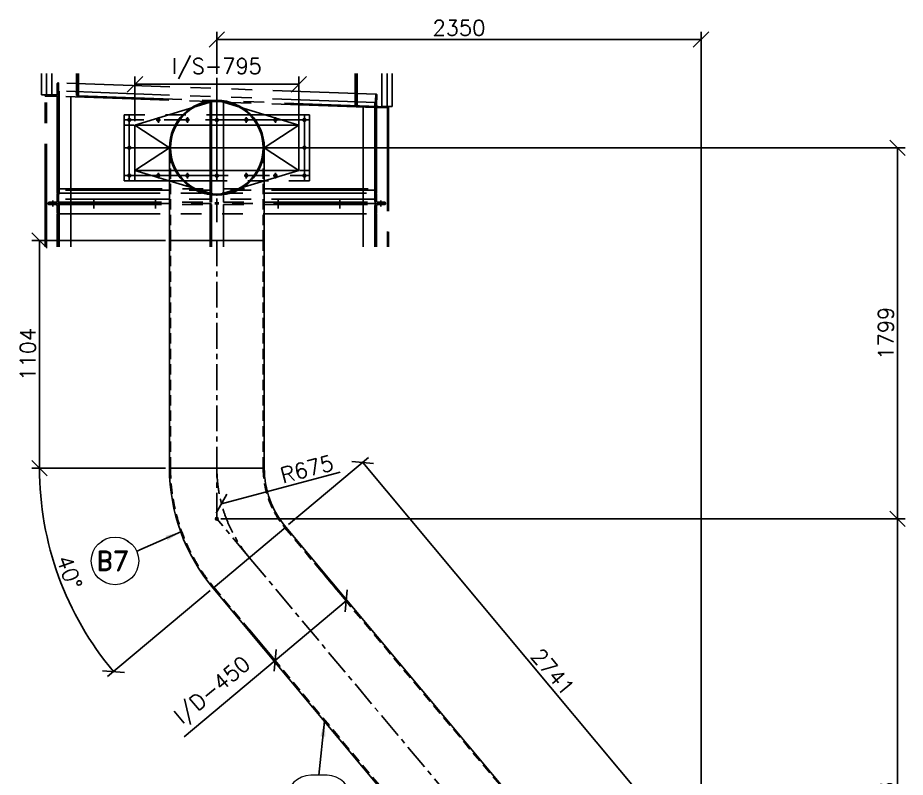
# Model space of a CAD drawing. Header units: inches. Extents: x 0 to 157513, y -28488 to 35640.
# Drawn here: x 66218 to 74833, y 7420 to 14788 of the extents above; entities that cross this region are included whole.
import ezdxf

# ---------------------------------------------------------------- set-up
doc = ezdxf.new("R2010")
doc.units = ezdxf.units.IN
doc.header["$LTSCALE"] = 400
doc.header["$MEASUREMENT"] = 0
for name, pattern in [('CENTER', [2, 1.25, -0.25, 0.25, -0.25]), ('DASHED2', [0.375, 0.25, -0.125]), ('HIDDEN2', [4.7625, 3.175, -1.5875]), ('PHANTOM', [2.5, 1.25, -0.25, 0.25, -0.25, 0.25, -0.25])]:
    doc.linetypes.add(name, pattern=pattern)
for name, color, linetype in [('BF', 8, 'PHANTOM'), ('cen', 1, 'CENTER'), ('DWG', 7, 'Continuous'), ('hid', 3, 'HIDDEN2')]:
    doc.layers.add(name, color=color, linetype=linetype)
doc.layers.add('bordertext', color=1, linetype='Continuous', lineweight=20)
doc.styles.add('RD', font='ROMAND.SHX')
doc.styles.add('ROMANS', font='romans')
doc.dimstyles.new('SAM2 60 SC', dxfattribs={"dimscale": 60, "dimtxt": 2.5, "dimasz": 2.5, "dimexe": 1.25, "dimexo": 0.625, "dimtad": 1, "dimtoh": 1, "dimdec": 0, "dimdsep": 46, "dimtxsty": 'ROMANS', "dimblk": 'OBLIQUE', "dimcen": 2.5, "dimclrd": 1, "dimclre": 1, "dimclrt": 256, "dimadec": 0, "dimazin": 2, "dimtfac": 1, "dimtdec": 0, "dimtofl": 0, "dimtmove": 0, "dimatfit": 3, "dimfxl": 1, "dimtolj": 1, "dimtzin": 0, "dimarcsym": 1})

# ---------------------------------------------------------------- blocks, each defined once
blk = doc.blocks.new('bfsv611bf4cut')
at = {"layer": 'BF'}
for p, q in [((115708.4, 76960.2, 23.4), (115708.4, 77063.7, 23.4)), ((115733.4, 76960.2, 23.4), (115733.4, 77063.7, 23.4)), ((115758.4, 76960.2, 23.4), (115758.4, 77063.7, 23.4)), ((115878.4, 76957.2, 23.4), (115878.4, 77063.7, 23.4)), ((115883.4, 76957.2, 23.4), (115883.4, 77063.7, 23.4)), ((115888.4, 76957.2, 23.4), (115888.4, 77063.7, 23.4)), ((117231.4, 76909.2, 23.4), (117231.4, 77063.7, 23.4)), ((117236.4, 76909.2, 23.4), (117236.4, 77063.7, 23.4)), ((117241.4, 76909.2, 23.4), (117241.4, 77063.7, 23.4)), ((117361.4, 76904.2, 23.4), (117361.4, 77063.7, 23.4)), ((117386.4, 76904.2, 23.4), (117386.4, 77063.7, 23.4)), ((117411.4, 76904.2, 23.4), (117411.4, 77063.7, 23.4)), ((116559.9, 77043.7, 23.4), (116559.9, 76223.7, 23.4)), ((115785.4, 76966.2, 23.4), (115785.4, 77014.2, 23.4)), ((115790.4, 77019.2, 23.4), (115791.4, 77019.2, 23.4)), ((117330.7, 76964.3, 23.4), (115791.4, 77019.2, 23.4)), ((115791.4, 76954.2, 23.4), (115791.4, 77019.2, 23.4)), ((117329.3, 76924.4, 23.4), (115791.4, 76979.2, 23.4)), ((115793.9, 76979.1, 23.4), (115793.9, 76444.2, 23.4)), ((115708.4, 76960.2, 23.4), (115758.4, 76960.2, 23.4)), ((115726.4, 76960.2, 23.4), (115779.4, 76960.2, 23.4)), ((115726.4, 76954.2, 23.4), (115726.4, 76960.2, 23.4)), ((115726.4, 76223.7, 23.4), (115726.4, 76954.2, 23.4)), ((115726.4, 76954.2, 23.4), (115791.4, 76954.2, 23.4)), ((115732.4, 76223.7, 23.4), (115732.4, 76950.3, 23.4)), ((115785.4, 76954.2, 23.4), (115785.4, 76484.2, 23.4)), ((117325.9, 76899.5, 23.4), (115789.2, 76954.2, 23.4)), ((117388.6, 76903.3, 23.4), (115791.4, 76960.2, 23.4)), ((115791.4, 76954.2, 23.4), (115791.4, 76434.2, 23.4)), ((115850.4, 76952.1, 23.4), (115850.4, 76484.2, 23.4)), ((115888.4, 76957.2, 23.4), (115878.4, 76957.2, 23.4)), ((117328.5, 76899.4, 23.4), (117330.7, 76964.4, 23.4)), ((117331.7, 76964.3, 23.4), (117330.7, 76964.4, 23.4)), ((117334.9, 76911.2, 23.4), (117336.6, 76959.3, 23.4)), ((117241.4, 76909.2, 23.4), (117231.4, 76909.2, 23.4)), ((117269.4, 76901.5, 23.4), (117269.4, 76484.2, 23.4)), ((117325.9, 76924.5, 23.4), (117325.9, 76444.2, 23.4)), ((117328.4, 76899.4, 23.4), (117328.4, 76434.2, 23.4)), ((117393.4, 76897.1, 23.4), (117328.5, 76899.4, 23.4)), ((117334.4, 76899.2, 23.4), (117334.4, 76484.2, 23.4)), ((117411.4, 76904.2, 23.4), (117361.4, 76904.2, 23.4)), ((117387.4, 76897.4, 23.4), (117387.4, 76223.7, 23.4)), ((117393.5, 76898.1, 23.4), (117393.4, 76897.1, 23.4)), ((117393.4, 76897.1, 23.4), (117393.4, 76223.7, 23.4)), ((115785.4, 76777.2, 23.4), (115785.4, 76852.2, 23.4)), ((115785.4, 76777.2, 23.4), (115785.4, 76852.2, 23.4)), ((117009.9, 76864.2, 23.4), (116109.9, 76864.2, 23.4)), ((116109.9, 76864.2, 23.4), (116109.9, 76544.2, 23.4)), ((116134.9, 76859.2, 23.4), (116134.9, 76549.2, 23.4)), ((116275.9, 76825.6, 23.4), (116275.9, 76852.8, 23.4)), ((116416.9, 76825.6, 23.4), (116416.9, 76852.8, 23.4)), ((116559.9, 76825.6, 23.4), (116559.9, 76852.8, 23.4)), ((116702.9, 76825.6, 23.4), (116702.9, 76852.8, 23.4)), ((116843.9, 76825.6, 23.4), (116843.9, 76852.8, 23.4)), ((116957.4, 76594.2, 23.4), (116957.4, 76864.2, 23.4)), ((116984.9, 76549.2, 23.4), (116984.9, 76859.2, 23.4)), ((117009.9, 76864.2, 23.4), (117009.9, 76544.2, 23.4)), ((116957.4, 76814.2, 23.4), (116109.9, 76814.2, 23.4)), ((117004.9, 76839.2, 23.4), (116114.9, 76839.2, 23.4)), ((116162.4, 76544.2, 23.4), (116162.4, 76814.2, 23.4)), ((116109.9, 76704.2, 23.4), (117009.9, 76704.2, 23.4)), ((116162.4, 76594.2, 23.4), (117009.9, 76594.2, 23.4)), ((116114.9, 76569.2, 23.4), (117004.9, 76569.2, 23.4)), ((116275.9, 76582.8, 23.4), (116275.9, 76555.6, 23.4)), ((116416.9, 76582.8, 23.4), (116416.9, 76555.6, 23.4)), ((116559.9, 76582.8, 23.4), (116559.9, 76555.6, 23.4)), ((116702.9, 76582.8, 23.4), (116702.9, 76555.6, 23.4)), ((116843.9, 76582.8, 23.4), (116843.9, 76555.6, 23.4)), ((115793.9, 76504.2, 23.4), (117325.9, 76504.2, 23.4)), ((116109.9, 76544.2, 23.4), (117009.9, 76544.2, 23.4)), ((115785.4, 76484.2, 23.4), (117334.4, 76484.2, 23.4)), ((115785.4, 76479.2, 23.4), (115785.4, 76446.2, 23.4)), ((115791.4, 76484.2, 23.4), (115790.4, 76484.2, 23.4)), ((115791.4, 76484.2, 23.4), (115791.4, 76434.2, 23.4)), ((117325.9, 76498.2, 23.4), (115793.9, 76498.2, 23.4)), ((115850.4, 76486, 23.4), (115850.4, 76440.2, 23.4)), ((117269.4, 76484.2, 23.4), (117269.4, 76440.2, 23.4)), ((117328.4, 76484.2, 23.4), (117329.4, 76484.2, 23.4)), ((117328.4, 76484.2, 23.4), (117328.4, 76434.2, 23.4)), ((117334.4, 76479.2, 23.4), (117334.4, 76446.2, 23.4)), ((115741.4, 76435.2, 23.4), (115741.4, 76434.2, 23.4)), ((115791.4, 76434.2, 23.4), (115741.4, 76434.2, 23.4)), ((115791.4, 76434.2, 23.4), (115741.4, 76434.2, 23.4)), ((115741.4, 76433.2, 23.4), (115741.4, 76434.2, 23.4)), ((115779.4, 76440.2, 23.4), (115746.4, 76440.2, 23.4)), ((115779.4, 76428.2, 23.4), (115746.4, 76428.2, 23.4)), ((115756.4, 76440.2, 23.4), (115756.4, 76428.2, 23.4)), ((115763.4, 76448.5, 23.4), (115763.4, 76426.9, 23.4)), ((115763.4, 76419.9, 23.4), (115763.4, 76441.4, 23.4)), ((115770.4, 76440.2, 23.4), (115770.4, 76428.2, 23.4)), ((116152.4, 76434.2, 23.4), (115785.4, 76434.2, 23.4)), ((115785.4, 76389.2, 23.4), (115785.4, 76422.2, 23.4)), ((115793.9, 76444.2, 23.4), (115791.4, 76444.2, 23.4)), ((115791.4, 76440.2, 23.4), (117328.4, 76440.2, 23.4)), ((115791.4, 76384.2, 23.4), (115791.4, 76434.2, 23.4)), ((115791.4, 76428.2, 23.4), (117328.4, 76428.2, 23.4)), ((115791.4, 76424.2, 23.4), (115791.4, 76223.7, 23.4)), ((115793.9, 76424.2, 23.4), (115791.4, 76424.2, 23.4)), ((117325.9, 76454.2, 23.4), (115793.9, 76454.2, 23.4)), ((115793.9, 76424.2, 23.4), (115793.9, 76223.7, 23.4)), ((115850.4, 76428.2, 23.4), (115850.4, 76384.2, 23.4)), ((115956.4, 76440.2, 23.4), (115956.4, 76428.2, 23.4)), ((115963.4, 76458.2, 23.4), (115963.4, 76410.2, 23.4)), ((115970.4, 76440.2, 23.4), (115970.4, 76428.2, 23.4)), ((117334.4, 76434.2, 23.4), (116152.4, 76434.2, 23.4)), ((116254.7, 76440.2, 23.4), (116254.7, 76428.2, 23.4)), ((116261.7, 76458.2, 23.4), (116261.7, 76410.2, 23.4)), ((116268.7, 76440.2, 23.4), (116268.7, 76428.2, 23.4)), ((116527.4, 76428.2, 23.4), (116527.4, 76384.2, 23.4)), ((116533.4, 76223.7, 23.4), (116533.4, 76428.2, 23.4)), ((116552.9, 76440.2, 23.4), (116552.9, 76428.2, 23.4)), ((116559.9, 76458.2, 23.4), (116559.9, 76410.2, 23.4)), ((116566.9, 76440.2, 23.4), (116566.9, 76428.2, 23.4)), ((116592.4, 76428.2, 23.4), (116592.4, 76384.2, 23.4)), ((117149.4, 76440.2, 23.4), (117149.4, 76428.2, 23.4)), ((117149.4, 76440.2, 23.4), (117149.4, 76428.2, 23.4)), ((117156.4, 76458.2, 23.4), (117156.4, 76410.2, 23.4)), ((117156.4, 76458.2, 23.4), (117156.4, 76410.2, 23.4)), ((117163.4, 76440.2, 23.4), (117163.4, 76428.2, 23.4)), ((117163.4, 76440.2, 23.4), (117163.4, 76428.2, 23.4)), ((117269.4, 76428.2, 23.4), (117269.4, 76384.2, 23.4)), ((117328.4, 76444.2, 23.4), (117325.9, 76444.2, 23.4)), ((117325.9, 76424.2, 23.4), (117325.9, 76223.7, 23.4)), ((117328.4, 76424.2, 23.4), (117325.9, 76424.2, 23.4)), ((117328.4, 76434.2, 23.4), (117328.4, 76223.7, 23.4)), ((117328.4, 76384.2, 23.4), (117328.4, 76434.2, 23.4)), ((117328.4, 76434.2, 23.4), (117378.4, 76434.2, 23.4)), ((117328.4, 76434.2, 23.4), (117378.4, 76434.2, 23.4)), ((117334.4, 76389.2, 23.4), (117334.4, 76422.2, 23.4)), ((117340.4, 76440.2, 23.4), (117373.4, 76440.2, 23.4)), ((117340.4, 76428.2, 23.4), (117373.4, 76428.2, 23.4)), ((117349.4, 76440.2, 23.4), (117349.4, 76428.2, 23.4)), ((117356.4, 76448.5, 23.4), (117356.4, 76426.9, 23.4)), ((117356.4, 76419.9, 23.4), (117356.4, 76441.4, 23.4)), ((117363.4, 76440.2, 23.4), (117363.4, 76428.2, 23.4)), ((117378.4, 76435.2, 23.4), (117378.4, 76434.2, 23.4)), ((117378.4, 76433.2, 23.4), (117378.4, 76434.2, 23.4)), ((115785.4, 76384.2, 23.4), (115785.4, 76223.7, 23.4)), ((115785.4, 76384.2, 23.4), (117334.4, 76384.2, 23.4)), ((115791.4, 76384.2, 23.4), (115790.4, 76384.2, 23.4)), ((115850.4, 76384.2, 23.4), (115850.4, 76223.7, 23.4)), ((116527.4, 76384.2, 23.4), (116527.4, 76223.7, 23.4)), ((116592.4, 76223.7, 23.4), (116592.4, 76384.2, 23.4)), ((117269.4, 76384.2, 23.4), (117269.4, 76223.7, 23.4)), ((117328.4, 76384.2, 23.4), (117329.4, 76384.2, 23.4)), ((117334.4, 76384.2, 23.4), (117334.4, 76223.7, 23.4))]:
    blk.add_line(p, q, dxfattribs=at)
for centre in [(116134.9, 76839.2, 23.4), (116275.9, 76839.2, 23.4), (116416.9, 76839.2, 23.4), (116559.9, 76839.2, 23.4), (116702.9, 76839.2, 23.4), (116843.9, 76839.2, 23.4), (116984.9, 76839.2, 23.4), (116134.9, 76704.2, 23.4), (116984.9, 76704.2, 23.4), (116134.9, 76569.2, 23.4), (116275.9, 76569.2, 23.4), (116416.9, 76569.2, 23.4), (116559.9, 76569.2, 23.4), (116702.9, 76569.2, 23.4), (116843.9, 76569.2, 23.4), (116984.9, 76569.2, 23.4)]:
    blk.add_circle(centre, 7, dxfattribs=at)
for centre, radius, start, end in [((115790.4, 77014.2, 23.4), 5, 90, 180), ((115779.4, 76966.2, 23.4), 6, 270, 0), ((117331.6, 76959.3, 23.4), 5, 358, 88), ((117340.9, 76911, 23.4), 6, 178, 268), ((117388.5, 76898.3, 23.4), 5, 358, 88), ((115790.4, 76479.2, 23.4), 5, 90, 180), ((117329.4, 76479.2, 23.4), 5, 0, 90), ((115746.4, 76435.2, 23.4), 5, 90, 180), ((115746.4, 76433.2, 23.4), 5, 180, 270), ((115779.4, 76446.2, 23.4), 6, 270, 0), ((115779.4, 76422.2, 23.4), 6, 0, 90), ((117340.4, 76446.2, 23.4), 6, 180, 270), ((117340.4, 76422.2, 23.4), 6, 90, 180), ((117373.4, 76435.2, 23.4), 5, 0, 90), ((117373.4, 76433.2, 23.4), 5, 270, 0), ((115790.4, 76389.2, 23.4), 5, 180, 270), ((117329.4, 76389.2, 23.4), 5, 270, 0)]:
    blk.add_arc(centre, radius, start, end, dxfattribs=at)
blk = doc.blocks.new('_OBLIQUE')
at = {"color": 0, "linetype": 'ByBlock'}
blk.add_line((-0.5, -0.5), (0.5, 0.5), dxfattribs=at)
blk = doc.blocks.new('*D226')
at = {"color": 1, "lineweight": -2}
for p, q in [((67653.6, 10419.2), (66354.1, 10419.2)), ((68085.8, 9231.6), (67090.4, 8396.4))]:
    blk.add_line(p, q, dxfattribs=at)
blk.add_arc((69501.1, 10419.2), 3071.9, 180, 220, dxfattribs=at)
at = {"layer": 'Defpoints', "color": 0}
for p in [(67691.1, 10419.2, 2.6), (69501.1, 10419.2, 2.6), (66511.9, 9710.7), (68114.5, 9255.7, 2.6)]:
    blk.add_point(p, dxfattribs=at)
at = {"color": 1, "lineweight": -2, "xscale": 150, "yscale": 150, "zscale": 150}
for p, rotation in [((66429.1, 10419.2), 89.9999999999999), ((67147.8, 8444.6), 309.9999999994685)]:
    blk.add_blockref('_OBLIQUE', p, dxfattribs=dict(at, rotation=rotation))
at = {"insert": (66720.1, 9407), "char_height": 150, "attachment_point": 5, "rotation": 290, "style": 'ROMANS'}
blk.add_mtext('\\A1;40°', dxfattribs=at)
blk = doc.blocks.new('*D227')
at = {"color": 1, "lineweight": -2}
for p, q in [((68848, 9871.1), (69623.9, 10520.3)), ((69566.4, 10472.2), (73084.2, 6267.7)), ((72365.9, 5666.7), (73141.7, 6315.8))]:
    blk.add_line(p, q, dxfattribs=at)
at = {"layer": 'Defpoints', "color": 0}
for p in [(68819.3, 9847.1, 2.6), (73084.2, 6267.7), (72337.1, 5642.6, 2.6)]:
    blk.add_point(p, dxfattribs=at)
at = {"color": 1, "lineweight": -2, "xscale": 150, "yscale": 150, "zscale": 150}
for p, rotation in [((69566.4, 10472.2), 129.9191406528957), ((73084.2, 6267.7), 309.9191406528957)]:
    blk.add_blockref('_OBLIQUE', p, dxfattribs=dict(at, rotation=rotation))
at = {"insert": (71411.6, 8442.1), "char_height": 150, "attachment_point": 5, "rotation": 309.91914, "style": 'ROMANS'}
blk.add_mtext('\\A1;2741', dxfattribs=at)
blk = doc.blocks.new('*D230')
at = {"color": 1, "lineweight": -2}
for p, q in [((68151.1, 14243), (68151.1, 14651.6)), ((72851.1, 5597.1), (72851.1, 14651.6)), ((72851.1, 14576.6), (68151.1, 14576.6))]:
    blk.add_line(p, q, dxfattribs=at)
at = {"layer": 'Defpoints', "color": 0}
for p in [(68151.1, 14576.6), (68151.1, 14205.5, -38.4), (72851.1, 5559.6, 2.6)]:
    blk.add_point(p, dxfattribs=at)
at = {"color": 1, "lineweight": -2, "xscale": 150, "yscale": 150, "zscale": 150, "rotation": 180}
blk.add_blockref('_OBLIQUE', (68151.1, 14576.6), dxfattribs=at)
at = {"color": 1, "lineweight": -2, "xscale": 150, "yscale": 150, "zscale": 150}
blk.add_blockref('_OBLIQUE', (72851.1, 14576.6), dxfattribs=at)
at = {"insert": (70501.1, 14689.1), "char_height": 150, "attachment_point": 5, "style": 'ROMANS'}
blk.add_mtext('\\A1;2350', dxfattribs=at)
blk = doc.blocks.new('*D231')
at = {"color": 1, "lineweight": -2}
for p, q in [((67288.6, 13526.6), (74833.4, 13526.6)), ((74758.4, 9927.8), (74758.4, 13526.6)), ((68188.6, 9927.8), (74833.4, 9927.8))]:
    blk.add_line(p, q, dxfattribs=at)
at = {"layer": 'Defpoints', "color": 0}
for p in [(67251.1, 13526.6, -38.4), (74758.4, 13526.6), (68151.1, 9927.8, 2.6)]:
    blk.add_point(p, dxfattribs=at)
at = {"color": 1, "lineweight": -2, "xscale": 150, "yscale": 150, "zscale": 150}
for p, rotation in [((74758.4, 13526.6), 90), ((74758.4, 9927.8), 270)]:
    blk.add_blockref('_OBLIQUE', p, dxfattribs=dict(at, rotation=rotation))
at = {"insert": (74645.9, 11727.2), "char_height": 150, "attachment_point": 5, "rotation": 90, "style": 'ROMANS'}
blk.add_mtext('\\A1;1799', dxfattribs=at)
blk = doc.blocks.new('*D232')
at = {"color": 1, "lineweight": -2}
for p, q in [((68188.6, 9927.8), (74833.4, 9927.8)), ((74758.4, 9927.8), (74758.4, 4311.6)), ((74496, 4311.6), (74833.4, 4311.6))]:
    blk.add_line(p, q, dxfattribs=at)
at = {"layer": 'Defpoints', "color": 0}
for p in [(68151.1, 9927.8, 2.6), (74458.5, 4311.6, 2.6), (74758.4, 4311.6)]:
    blk.add_point(p, dxfattribs=at)
at = {"color": 1, "lineweight": -2, "xscale": 150, "yscale": 150, "zscale": 150}
for p, rotation in [((74758.4, 9927.8), 90), ((74758.4, 4311.6), 270)]:
    blk.add_blockref('_OBLIQUE', p, dxfattribs=dict(at, rotation=rotation))
at = {"insert": (74645.9, 7119.7), "char_height": 150, "attachment_point": 5, "rotation": 90, "style": 'ROMANS'}
blk.add_mtext('\\A1;2808', dxfattribs=at)
blk = doc.blocks.new('*D235')
at = {"color": 1, "lineweight": -2}
for p, q in [((67356.1, 13784.1), (67356.1, 14217.2)), ((68946.1, 13784.1), (68946.1, 14217.2)), ((67356.1, 14142.2), (68946.1, 14142.2))]:
    blk.add_line(p, q, dxfattribs=at)
at = {"layer": 'Defpoints', "color": 0}
for p in [(68946.1, 14142.2), (67356.1, 13746.6, -38.4), (68946.1, 13746.6, -38.4)]:
    blk.add_point(p, dxfattribs=at)
at = {"color": 1, "lineweight": -2, "xscale": 150, "yscale": 150, "zscale": 150, "rotation": 180}
blk.add_blockref('_OBLIQUE', (67356.1, 14142.2), dxfattribs=at)
at = {"color": 1, "lineweight": -2, "xscale": 150, "yscale": 150, "zscale": 150}
blk.add_blockref('_OBLIQUE', (68946.1, 14142.2), dxfattribs=at)
at = {"insert": (68151.1, 14294), "char_height": 150, "attachment_point": 5, "style": 'ROMANS'}
blk.add_mtext('\\A1;I/S-795', dxfattribs=at)
blk = doc.blocks.new('*D134')
at = {"color": 1, "lineweight": -2}
blk.add_line((69346.4, 10378.2), (68196, 10073.8), dxfattribs=at)
at = {"layer": 'Defpoints', "color": 0}
for p in [(69501.1, 10419.2, 2.6), (68196, 10073.8, 2.6)]:
    blk.add_point(p, dxfattribs=at)
at = {"color": 1, "lineweight": -2, "xscale": 150, "yscale": 150, "zscale": 150, "rotation": 194.8230485515359}
blk.add_blockref('_OBLIQUE', (68196, 10073.8), dxfattribs=at)
at = {"insert": (69025.9, 10409.8), "char_height": 150, "attachment_point": 5, "rotation": 14.82305, "style": 'ROMANS'}
blk.add_mtext('\\A1;R675', dxfattribs=at)
blk = doc.blocks.new('*D176')
at = {"color": 1, "lineweight": -2}
for p, q in [((69156.5, 9429.7), (69454.6, 9074.4)), ((69406.3, 9131.9), (68716.9, 8553.4)), ((68467, 8851.2), (68765.1, 8495.9)), ((68716.9, 8553.4), (67833.2, 7811.9))]:
    blk.add_line(p, q, dxfattribs=at)
at = {"layer": 'Defpoints', "color": 0}
for p in [(69132.3, 9458.4, 2.6), (69406.3, 9131.9), (68442.9, 8879.9, 2.6)]:
    blk.add_point(p, dxfattribs=at)
at = {"color": 1, "lineweight": -2, "xscale": 150, "yscale": 150, "zscale": 150}
for p, rotation in [((69406.3, 9131.9), 39.99999999999974), ((68716.9, 8553.4), 219.9999999999997)]:
    blk.add_blockref('_OBLIQUE', p, dxfattribs=dict(at, rotation=rotation))
at = {"insert": (68120, 8250.7), "char_height": 150, "attachment_point": 5, "rotation": 40, "style": 'ROMANS'}
blk.add_mtext('\\A1;I/D-450', dxfattribs=at)
blk = doc.blocks.new('*D329')
at = {"color": 1, "lineweight": -2}
for p, q in [((67653.6, 12626.6), (66354.1, 12626.6)), ((66429.1, 12626.6), (66429.1, 10419.2)), ((67653.6, 10419.2), (66354.1, 10419.2))]:
    blk.add_line(p, q, dxfattribs=at)
at = {"layer": 'Defpoints', "color": 0}
for p in [(67691.1, 12626.6, -38.4), (66429.1, 10419.2), (67691.1, 10419.2, 2.6)]:
    blk.add_point(p, dxfattribs=at)
at = {"color": 1, "lineweight": -2, "xscale": 150, "yscale": 150, "zscale": 150}
for p, rotation in [((66429.1, 12626.6), 90), ((66429.1, 10419.2), 270)]:
    blk.add_blockref('_OBLIQUE', p, dxfattribs=dict(at, rotation=rotation))
at = {"insert": (66316.6, 11522.9), "char_height": 150, "attachment_point": 5, "rotation": 90, "style": 'ROMANS'}
blk.add_mtext('\\A1;1104', dxfattribs=at)

msp = doc.modelspace()

# ---------------------------------------------------------------- linework, layer by layer
at = {"ltscale": 10}
for p, q in [((67356.1, 13746.6, -38.4), (68151.1, 13986.6, -38.4)), ((68151.1, 13986.6, -38.4), (68946.1, 13746.6, -38.4)), ((67691.1, 13526.6, -38.4), (67356.1, 13746.6, -38.4)), ((68946.1, 13746.6, -38.4), (68611.1, 13526.6, -38.4)), ((67356.1, 13306.6, -38.4), (67691.1, 13526.6, -38.4)), ((67691.1, 13526.6, -38.4), (67691.1, 10419.2, -38.4)), ((68611.1, 13526.6, -38.4), (68946.1, 13306.6, -38.4)), ((68611.1, 13526.6, -38.4), (68611.1, 10419.2, -38.4)), ((68151.1, 13066.6, -38.4), (67356.1, 13306.6, -38.4)), ((68946.1, 13306.6, -38.4), (68151.1, 13066.6, -38.4)), ((67691.1, 12626.6, -38.4), (68611.1, 12626.6, -38.4)), ((73203.4, 4607.2, 2.6), (68819.3, 9847.1, 2.6)), ((72498.7, 4015.9, 2.6), (68114.5, 9255.7, 2.6))]:
    msp.add_line(p, q, dxfattribs=at)
for p, q in [((67691.1, 10419.2, 2.6), (68611.1, 10419.2, 2.6)), ((68819.3, 9847.1, 2.6), (68114.5, 9255.7, 2.6))]:
    msp.add_line(p, q)
at = {"elevation": -38.4}
msp.add_lwpolyline([(67356.1, 13746.6), (68946.1, 13746.6), (68946.1, 13306.6), (67356.1, 13306.6)], close=True, dxfattribs=at)
at = {"ltscale": 10}
for radius in [460, 450]:
    msp.add_circle((68151.1, 13526.6, -38.4), radius, dxfattribs=at)
msp.add_circle((68151.1, 9927.8, 2.6), 13.2)
for radius in [1810, 890]:
    msp.add_arc((69501.1, 10419.2, 2.6), radius, 180, 220, dxfattribs=at)
at = {"layer": 'bordertext'}
msp.add_lwpolyline([(69220.7, 6977.2, 1), (69220.7, 7439.2), (69062, 7439.2, 1), (69062, 6977.2)], format="xyb", close=True, dxfattribs=at)
at = {"layer": 'cen'}
msp.add_line((68747.6, 13034.6, -38.4), (68747.6, 12938.6, -38.4), dxfattribs=at)
at = {"layer": 'cen', "ltscale": 0.5, "elevation": -38.4}
msp.add_lwpolyline([(68151.1, 12626.6), (68151.1, 10418.2, 0.175988), (68465.8, 9551.8), (72851.1, 4311.6)], format="xyb", dxfattribs=at)
msp.add_lwpolyline([(68465.8, 9551.8), (68151.1, 9927.8), (68151.1, 10418.2)], dxfattribs=at)
at = {"layer": 'DWG'}
for p, q in [((68086.1, 13846.6, -38.4), (68086.1, 13979, -38.4)), ((68216.1, 13846.6, -38.4), (68216.1, 13983.6, -38.4)), ((68086.1, 13206.6, -38.4), (68086.1, 13846.6, -38.4)), ((68216.1, 13206.6, -38.4), (68216.1, 13846.6, -38.4)), ((68086.1, 13086.6, -38.4), (68086.1, 13206.6, -38.4)), ((68216.1, 13086.6, -38.4), (68216.1, 13206.6, -38.4))]:
    msp.add_line(p, q, dxfattribs=at)
at = {"layer": 'hid'}
msp.add_line((68098.1, 12998.6, -38.4), (68098.1, 13979.4, -38.4), dxfattribs=at)
at = {"layer": 'hid', "linetype": 'DASHED2'}
for p, q in [((67701.1, 12626.6, -38.4), (67701.1, 13526.6)), ((68601.1, 12626.6, -38.4), (68601.1, 13526.6))]:
    msp.add_line(p, q, dxfattribs=at)
at = {"layer": 'hid', "linetype": 'HIDDEN2'}
for p, q in [((68086.1, 13086.6, -38.4), (68086.1, 12998.6, -38.4)), ((68216.1, 13086.6, -38.4), (68216.1, 12998.6, -38.4)), ((68733.6, 12998.6, -38.4), (68733.6, 12974.6, -38.4)), ((68761.6, 12998.6, -38.4), (68761.6, 12974.6, -38.4))]:
    msp.add_line(p, q, dxfattribs=at)
at = {"layer": 'hid', "linetype": 'DASHED2', "elevation": -38.4}
for points in [[(67701.1, 12626.6), (67701.1, 10418.2, 0.175988), (68120.7, 9263), (72506, 4022.8)], [(68601.1, 12626.6), (68601.1, 10418.2, 0.175988), (68810.9, 9840.6), (73196.2, 4600.4)]]:
    msp.add_lwpolyline(points, format="xyb", dxfattribs=at)

# ---------------------------------------------------------------- block references
at = {"xscale": 2, "yscale": 2, "zscale": 2}
msp.add_blockref('bfsv611bf4cut', (-164968.8, -139881.8, -85.2), dxfattribs=at)

# ---------------------------------------------------------------- texts
at = {"color": 7, "insert": (67301.7, 9613.7), "char_height": 187.5, "attachment_point": 3, "style": 'RD', "bg_fill": 2}
msp.add_mtext('B7', dxfattribs=at)

# ---------------------------------------------------------------- dimensions: what is measured, and where the dimension line sits
dim = msp.add_linear_dim(base=(68151.1, 14576.6), p1=(72851.1, 5559.6, 2.6), p2=(68151.1, 14205.5, -38.4), dimstyle='SAM2 60 SC', override={"dimtoh": 0, "dimlfac": 0.5})
dim.commit()
dim.dimension.update_dxf_attribs({"geometry": '*D230', "text_midpoint": (70501.1, 14689.1)})
dim = msp.add_linear_dim(base=(68946.1, 14142.2), p1=(67356.1, 13746.6, -38.4), p2=(68946.1, 13746.6, -38.4), text='I/S-<>', dimstyle='SAM2 60 SC', override={"dimtoh": 0, "dimlfac": 0.5})
dim.commit()
dim.dimension.update_dxf_attribs({"geometry": '*D235', "text_midpoint": (68151.1, 14294)})
for base, p1, p2, picture, middle in [((74758.4, 13526.6), (68151.1, 9927.8, 2.6), (67251.1, 13526.6, -38.4), '*D231', (74645.9, 11727.2)), ((66429.1, 10419.2), (67691.1, 12626.6, -38.4), (67691.1, 10419.2, 2.6), '*D329', (66316.6, 11522.9)), ((74758.4, 4311.6), (68151.1, 9927.8, 2.6), (74458.5, 4311.6, 2.6), '*D232', (74645.9, 7119.7))]:
    dim = msp.add_linear_dim(base=base, p1=p1, p2=p2, angle=90, dimstyle='SAM2 60 SC', override={"dimtoh": 0, "dimlfac": 0.5})
    dim.commit()
    dim.dimension.update_dxf_attribs({"geometry": picture, "text_midpoint": middle})
dim = msp.add_radius_dim(center=(69501.1, 10419.2, 2.6), mpoint=(68196, 10073.8, 2.6), dimstyle='SAM2 60 SC', override={"dimtoh": 0, "dimlfac": 0.5})
dim.commit()
dim.dimension.update_dxf_attribs({"geometry": '*D134', "text_midpoint": (69054.7, 10301), "dimtype": 164})
dim = msp.add_aligned_dim(p1=(68819.3, 9847.1, 2.6), p2=(72337.1, 5642.6, 2.6), distance=974.1, dimstyle='SAM2 60 SC', override={"dimtoh": 0, "dimlfac": 0.5})
dim.commit()
dim.dimension.update_dxf_attribs({"geometry": '*D227', "text_midpoint": (71411.6, 8442.1)})
dim = msp.add_linear_dim(base=(69406.3, 9131.9), p1=(68442.9, 8879.9, 2.6), p2=(69132.3, 9458.4, 2.6), angle=40, text='I/D-<>', dimstyle='SAM2 60 SC', override={"dimtoh": 0, "dimlfac": 0.5})
dim.commit()
dim.dimension.update_dxf_attribs({"geometry": '*D176', "text_midpoint": (68217.6, 8134.4), "dimtype": 161})

# ---------------------------------------------------------------- leaders
msp.add_leader([(69196.3, 7965.2), (69141.4, 7439.2)], dimstyle='SAM2 60 SC', override={"dimgap": 0.625, "dimtad": 0})

# ---------------------------------------------------------------- next in the draw order: linework, layer by layer
at = {"layer": 'bordertext'}
msp.add_circle((67162.3, 9519.2), 231, dxfattribs=at)

# ---------------------------------------------------------------- next in the draw order: dimensions: what is measured, and where the dimension line sits
dim = msp.add_angular_dim_3p(base=(66511.9, 9710.7), center=(69501.1, 10419.2, 2.6), p1=(67691.1, 10419.2, 2.6), p2=(68114.5, 9255.7, 2.6), dimstyle='SAM2 60 SC', override={"dimtoh": 0, "dimlfac": 0.5})
dim.commit()
dim.dimension.update_dxf_attribs({"geometry": '*D226', "text_midpoint": (66720.1, 9407)})

# ---------------------------------------------------------------- next in the draw order: leaders
msp.add_leader([(67800.2, 9800.1, 2.6), (67373.7, 9612.3, 2.6)], dimstyle='SAM2 60 SC', override={"dimgap": 0.625, "dimtad": 0})

doc.saveas('drawing.dxf')
